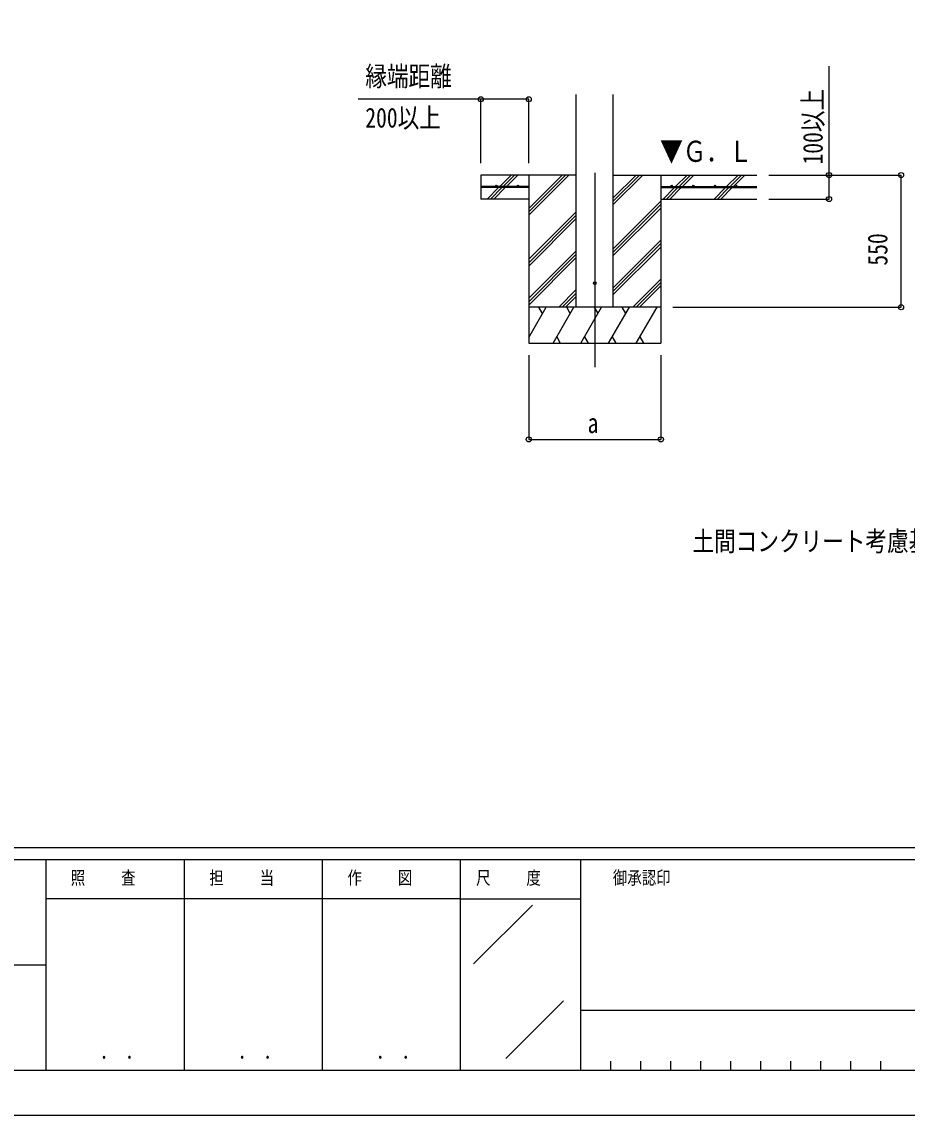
# Model space of a CAD drawing. Units: millimetres, scale not verified. Extents: x -10512 to 10512, y -7425 to 7425.
# Drawn here: x 3137 to 6823, y -7425 to -2875 of the extents above; entities that cross this region are included whole.
import ezdxf
from ezdxf.enums import TextEntityAlignment as Align

# ---------------------------------------------------------------- set-up
doc = ezdxf.new("R2010")
doc.units = ezdxf.units.MM
doc.header["$LTSCALE"] = 40
for name, color, linetype in [('0-2_USER1', 3, 'Continuous'), ('0-4_YKK_12', 2, 'Continuous'), ('0-5_YKK_13', 4, 'Continuous'), ('0-6_YKK_A1', 4, 'Continuous'), ('0-7_YKK_D', 6, 'Continuous'), ('0-8_YKK_ZWAK', 7, 'Continuous')]:
    doc.layers.add(name, color=color, linetype=linetype)
doc.styles.add('ＭＳ ゴシック', font='')
doc.styles.get('ＭＳ ゴシック').set_extended_font_data('MS Gothic')

msp = doc.modelspace()

# ---------------------------------------------------------------- linework, layer by layer
at = {"layer": '0-4_YKK_12'}
msp.add_line((5522.62, -3503.3), (5522.62, -4312.51), dxfattribs=at)
at = {"layer": '0-5_YKK_13'}
msp.add_circle((5522.62, -3962.51), 5, dxfattribs=at)
at = {"layer": '0-6_YKK_A1'}
for p, q in [((5445.62, -4062.51), (5445.62, -3177.16)), ((5599.62, -4062.51), (5599.62, -3177.16)), ((5126.58, -3560.01), (5174.08, -3512.51)), ((5140.72, -3560.01), (5188.22, -3512.51)), ((5154.87, -3560.01), (5202.37, -3512.51)), ((5247.62, -3512.51), (5247.62, -4212.51)), ((5247.62, -3679.39), (5414.5, -3512.51)), ((5247.62, -3665.25), (5400.36, -3512.51)), ((5247.62, -3651.11), (5386.21, -3512.51)), ((5599.62, -3635.76), (5722.87, -3512.51)), ((5599.62, -3621.62), (5708.72, -3512.51)), ((5599.62, -3607.47), (5694.58, -3512.51)), ((5599.62, -3512.51), (6197.62, -3512.51)), ((5797.62, -3512.51), (5797.62, -4212.51)), ((5859.21, -3560.01), (5906.71, -3512.51)), ((5873.36, -3560.01), (5920.86, -3512.51)), ((5887.5, -3560.01), (5935, -3512.51)), ((6071.35, -3560.01), (6118.85, -3512.51)), ((6085.49, -3560.01), (6132.99, -3512.51)), ((6099.63, -3560.01), (6147.13, -3512.51)), ((5247.62, -3560.01), (5047.62, -3560.01)), ((5247.62, -3565.01), (5047.62, -3565.01)), ((5075.48, -3611.11), (5121.58, -3565.01)), ((5088.22, -3612.51), (5135.72, -3565.01)), ((5102.36, -3612.51), (5149.87, -3565.01)), ((5247.62, -3560.01), (5247.62, -3565.01)), ((5797.62, -3560.01), (6197.62, -3560.01)), ((5797.62, -3560.01), (5797.62, -3565.01)), ((5797.62, -3565.01), (6197.62, -3565.01)), ((5806.71, -3612.51), (5854.21, -3565.01)), ((5820.85, -3612.51), (5868.36, -3565.01)), ((5835, -3612.51), (5882.5, -3565.01)), ((6018.84, -3612.51), (6066.35, -3565.01)), ((6032.99, -3612.51), (6080.49, -3565.01)), ((6047.13, -3612.51), (6094.63, -3565.01)), ((5247.62, -3612.51), (5047.62, -3612.51)), ((5599.62, -3819.6), (5797.62, -3621.61)), ((5599.62, -3833.75), (5797.62, -3635.75)), ((5797.62, -3612.51), (6197.62, -3612.51)), ((5247.62, -3863.24), (5445.62, -3665.24)), ((5247.62, -3877.38), (5445.62, -3679.38)), ((5599.62, -3847.89), (5797.62, -3649.89)), ((5247.62, -3891.52), (5445.62, -3693.52)), ((5599.62, -3981.73), (5797.62, -3783.74)), ((5599.62, -3995.88), (5797.62, -3797.88)), ((5599.62, -4010.02), (5797.62, -3812.02)), ((5247.62, -4025.37), (5445.62, -3827.37)), ((5247.62, -4039.51), (5445.62, -3841.51)), ((5247.62, -4053.65), (5445.62, -3855.65)), ((5680.97, -4062.51), (5797.62, -3945.87)), ((5372.61, -4062.51), (5445.62, -3989.5)), ((5386.75, -4062.51), (5445.62, -4003.64)), ((5695.12, -4062.51), (5797.62, -3960.01)), ((5709.26, -4062.51), (5797.62, -3974.15)), ((5400.89, -4062.51), (5445.62, -4017.79)), ((5797.62, -4062.51), (5247.62, -4062.51)), ((5247.62, -4187.96), (5320.05, -4062.51)), ((5305.04, -4088.49), (5290.04, -4062.51)), ((5348.91, -4212.51), (5435.52, -4062.51)), ((5420.51, -4088.49), (5405.51, -4062.51)), ((5464.38, -4212.51), (5550.99, -4062.51)), ((5535.98, -4088.49), (5520.98, -4062.51)), ((5579.85, -4212.51), (5666.46, -4062.51)), ((5651.45, -4088.49), (5636.45, -4062.51)), ((5695.32, -4212.51), (5781.93, -4062.51)), ((5751.92, -4062.51), (5751.92, -4062.51)), ((5247.62, -4212.51), (5797.62, -4212.51)), ((5363.91, -4186.53), (5378.91, -4212.51)), ((5479.38, -4186.53), (5494.38, -4212.51)), ((5594.85, -4186.53), (5609.85, -4212.51)), ((5710.32, -4186.53), (5725.32, -4212.51))]:
    msp.add_line(p, q, dxfattribs=at)
msp.add_lwpolyline([(5445.62, -3512.51), (5047.62, -3512.51), (5047.62, -3612.51)], dxfattribs=at)
for centre in [(5112.62, -3557.51), (5202.62, -3557.51), (5842.62, -3557.51), (5932.62, -3557.51), (6022.62, -3557.51), (6112.62, -3557.51)]:
    msp.add_circle(centre, 2.5, dxfattribs=at)
at = {"layer": '0-7_YKK_D'}
for p, q in [((5047.62, -3462.51), (5047.62, -3196.25)), ((5247.62, -3462.51), (5247.62, -3196.25)), ((6247.62, -3512.51), (6798.62, -3512.51)), ((6247.62, -3512.51), (6498.62, -3512.51)), ((6797.62, -4062.51), (6797.62, -3512.51)), ((6247.62, -3612.51), (6498.62, -3612.51)), ((5847.62, -4062.51), (6798.62, -4062.51)), ((5247.62, -4262.51), (5247.62, -4613.51)), ((5797.62, -4262.51), (5797.62, -4613.51)), ((5247.62, -4612.51), (5797.62, -4612.51))]:
    msp.add_line(p, q, dxfattribs=at)
for points in [[(6497.62, -3612.51), (6497.62, -3512.51), (6497.62, -3059.21)], [(5247.62, -3197.25), (5047.62, -3197.25), (4537.12, -3197.25)]]:
    msp.add_lwpolyline(points, dxfattribs=at)
for centre in [(5047.62, -3197.25), (5247.62, -3197.25), (6497.62, -3512.51), (6797.62, -3512.51), (6497.62, -3612.51), (6797.62, -4062.51), (5247.62, -4612.51), (5797.62, -4612.51)]:
    msp.add_circle(centre, 10.62, dxfattribs=at)
at = {"layer": '0-8_YKK_ZWAK'}
for p, q in [((9737.55, -6312.5), (-9762.45, -6312.5)), ((3237.55, -6362.5), (-12.45, -6362.5)), ((3812.55, -6362.5), (3812.55, -7237.5)), ((4387.55, -6362.5), (4387.55, -7237.5)), ((4962.55, -6362.5), (4962.55, -7237.5)), ((5462.55, -6362.5), (4962.55, -6362.5)), ((8043.8, -6362.5), (5462.55, -6362.5)), ((5462.55, -6362.5), (5462.55, -7237.5)), ((4962.55, -6525), (3237.55, -6525)), ((4962.55, -6525), (5462.55, -6525)), ((5017.76, -6795.73), (5262.59, -6550.9)), ((-12.45, -6800), (3237.55, -6800)), ((5151.68, -7189.97), (5392.23, -6949.42)), ((5462.55, -6987.5), (8043.8, -6987.5)), ((5587.55, -7200), (5587.55, -7237.5)), ((5712.55, -7200), (5712.55, -7237.5)), ((5837.55, -7200), (5837.55, -7237.5)), ((5962.55, -7200), (5962.55, -7237.5)), ((6087.55, -7200), (6087.55, -7237.5)), ((6212.55, -7200), (6212.55, -7237.5)), ((6337.55, -7200), (6337.55, -7237.5)), ((6462.55, -7200), (6462.55, -7237.5)), ((6587.55, -7200), (6587.55, -7237.5)), ((6712.55, -7200), (6712.55, -7237.5)), ((-12.45, -7237.5), (3237.55, -7237.5)), ((3237.55, -7237.5), (4962.55, -7237.5)), ((4962.55, -7237.5), (5462.55, -7237.5)), ((5462.55, -7237.5), (8043.8, -7237.5))]:
    msp.add_line(p, q, dxfattribs=at)
msp.add_lwpolyline([(-10512.5, -7425), (10512.5, -7425), (10512.5, 7425), (-10512.5, 7425)], close=True, dxfattribs=at)
msp.add_lwpolyline([(4962.55, -6362.5), (3237.55, -6362.5), (3237.55, -7237.5)], dxfattribs=at)

# ---------------------------------------------------------------- texts
at = {"layer": '0-2_USER1', "style": 'ＭＳ ゴシック', "width": 0.8}
msp.add_text('土間コンクリート考慮基礎の場合', height=82.48, dxfattribs=at).set_placement((5929.14, -5102.51), align=Align.BOTTOM_LEFT)
at = {"layer": '0-6_YKK_A1', "style": 'ＭＳ ゴシック', "width": 0.8}
msp.add_text('▼Ｇ．Ｌ', height=87.98, dxfattribs=at).set_placement((5793.74, -3484.06), align=Align.BOTTOM_LEFT)
at = {"layer": '0-7_YKK_D', "style": 'ＭＳ ゴシック', "width": 0.8}
for s, p in [('縁端距離', (4567.12, -3167.25)), ('200以上', (4567.12, -3339.75)), ('a', (5492.62, -4610.84))]:
    msp.add_text(s, height=82.48, dxfattribs=at).set_placement(p, align=Align.BOTTOM_LEFT)
for s, p in [('100以上', (6496.22, -3468.61)), ('550', (6765.62, -3889.51))]:
    msp.add_text(s, height=82.48, rotation=90, dxfattribs=at).set_placement(p, align=Align.BOTTOM_LEFT)
at = {"layer": '0-8_YKK_ZWAK', "style": 'ＭＳ ゴシック', "width": 0.8}
for s, height, p in [('照     査', 54.99, (3341.05, -6481.25)), ('担     当', 54.99, (3918.05, -6481.25)), ('作     図', 54.99, (4493.05, -6481.25)), ('尺     度', 54.99, (5028.55, -6481.25)), ('御承認印', 54.99, (5597.85, -6481.25)), ('． ．', 64.79, (3462.5, -7210.88)), ('． ．', 64.79, (4037.5, -7210.88)), ('． ．', 64.79, (4612.5, -7210.88))]:
    msp.add_text(s, height=height, dxfattribs=at).set_placement(p, align=Align.BOTTOM_LEFT)

doc.saveas('drawing.dxf')
